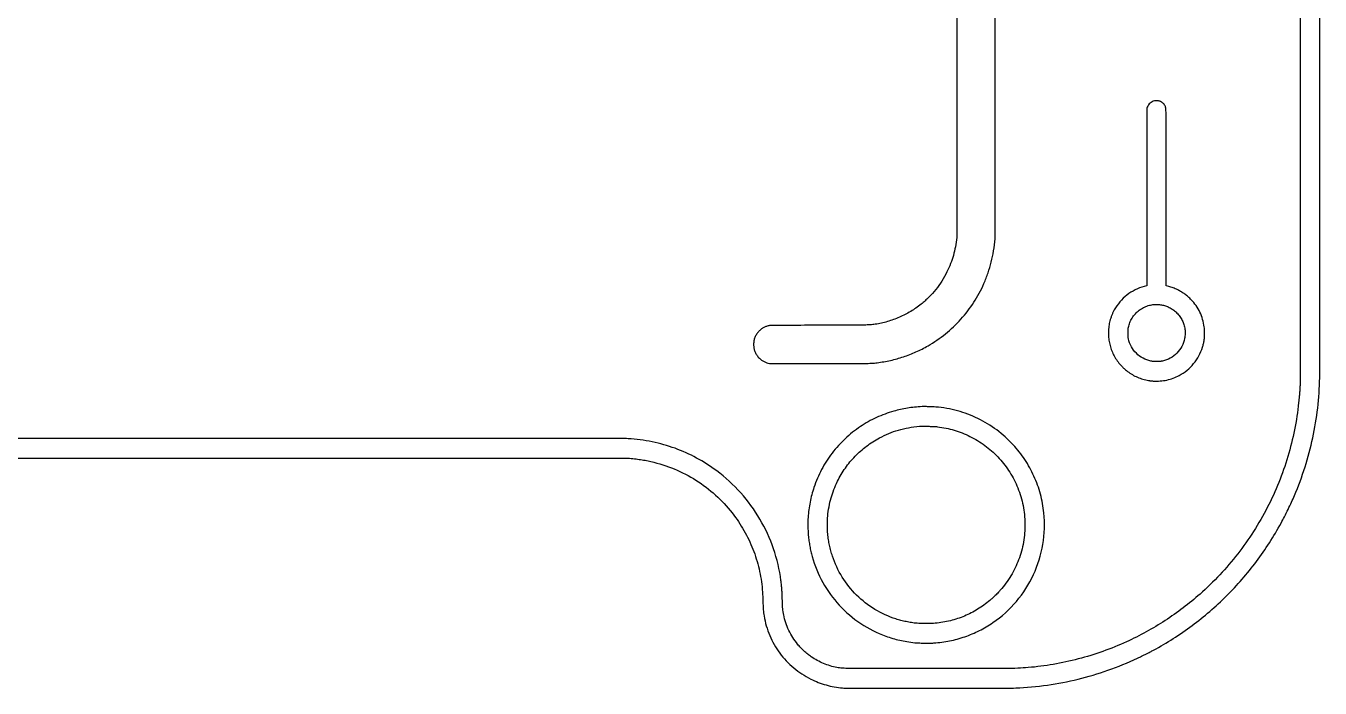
# Model space of a CAD drawing. Extents: x 980 to 25457, y 984 to 49020.
# Drawn here: x 18610 to 25457, y 984 to 4489 of the extents above; entities that cross this region are included whole.
import ezdxf

# ---------------------------------------------------------------- set-up
doc = ezdxf.new("R2010")
doc.units = 0

msp = doc.modelspace()

# ---------------------------------------------------------------- linework, layer by layer
for points in [[(25353.176636, 36563.461695, -0.000001), (25352.040197, 20064.737908), (25350.791615, 2595.149668, -0.017503), (25350.084615, 2575, -0.001167), (25348.268002, 2549.955457, -0.002137), (25346.652191, 2529.548882, -0.002525), (25345.080133, 2511.799585, -0.002968), (25343.40599, 2495, -0.046269), (25286.223015, 2209.586629, -0.046404), (25177.56426, 1939.850067, -0.046373), (25020.940692, 1694.614619, -0.046076), (24821.5, 1481.869473, -0.018871), (24732.13512, 1408.437285, -0.018472), (24636.863549, 1341.400697, -0.018409), (24536.570127, 1281.362486, -0.018429), (24432.166932, 1228.887477, -0.021868), (24307.59669, 1178.386066, -0.021163), (24177.734167, 1138.341894, -0.021217), (24045.291746, 1109.508663, -0.022269), (23913, 1092.56269, -0.010788), (23857.48132, 1089.155312, -0.007471), (23794.590643, 1087.596569, -0.002502), (23686.883644, 1087.075939, -0.000159), (23371, 1087.23024, -0.000083), (23045.799934, 1087.546365, -0.002801), (22968.353961, 1088.068418, -0.012113), (22928.760449, 1089.516901, -0.031596), (22900.5, 1093.038205, -0.026763), (22864.986747, 1101.753276, -0.025591), (22830.059706, 1114.318164, -0.025504), (22796.481324, 1130.434902, -0.026133), (22765, 1149.768725, -0.020055), (22746.149253, 1163.895172, -0.014825), (22726.431715, 1180.941189, -0.014898), (22707.911464, 1198.982468, -0.021373), (22692.703751, 1216.114536, -0.02984), (22667.188257, 1251.587203, -0.030351), (22646.235461, 1289.64955, -0.030488), (22630.126145, 1329.798363, -0.030738), (22619.07003, 1371.5, -0.010682), (22615.993279, 1388.766329, -0.015437), (22614.074272, 1404.149228, -0.012412), (22612.857616, 1421.905188, -0.004334), (22611.963416, 1447.5, 0.003314), (22610.875841, 1480.563626, 0.007793), (22609.515938, 1505.221425, 0.008878), (22607.513268, 1527.807397, 0.00577), (22604.435324, 1553.830014, 0.050333), (22565.245584, 1721.315546, 0.049958), (22493.317124, 1878.041131, 0.049929), (22391.685731, 2017.4679, 0.050155), (22264.573715, 2133.747364, 0.035964), (22158.308222, 2201.680133, 0.037032), (22044.415823, 2252.934033, 0.036809), (21923.550651, 2287.069464, 0.034646), (21796.507426, 2303.990094, 0.015787), (21763.358327, 2305.037044), (13218.107589, 2305.039323)], [(980.440705, 32466.957132, 0.000002), (980.203828, 20941, 0.000003), (980.107189, 12237.212398, 0.000012), (980.209361, 6804.802998)], [(1083.221486, 6831.128539, -0.000012), (1083.127559, 12273.089819, -0.000003), (1083.236026, 20942, -0.000002), (1083.488164, 32350.921193, -0.000022)], [(1895.500479, 7922.608607, -0.000003), (1895.516153, 10549.853821, -0.000001), (1895.574114, 14934.526042, -0.000001), (1895.654924, 19974.475505, -0.000001), (1895.750479, 25038.650259)], [(13217.044601, 2201.640543), (21769.80842, 2201.630073, -0.02071), (21804, 2200.213175, -0.009115), (21837.829154, 2196.782691, -0.010354), (21870.09788, 2192.235424, -0.010601), (21901.443358, 2186.469775, -0.010618), (21932.5, 2179.383164, -0.042447), (22055.042823, 2137.351522, -0.042629), (22168.542179, 2075.276963, -0.042654), (22269.811837, 1994.89151, -0.0426), (22356.01925, 1898.456322, -0.03603), (22415.378354, 1806.311027, -0.036072), (22460.868175, 1706.633569, -0.036034), (22491.598372, 1601.349415, -0.035786), (22506.983353, 1492.5, -0.005942), (22507.444175, 1484.422257, -0.001518), (22507.995196, 1471.33125, -0.001546), (22508.532648, 1456.382812, -0.001568), (22508.974944, 1441.5, 0.00407), (22509.823529, 1417.064254, 0.009483), (22510.954833, 1398.786997, 0.011454), (22512.61583, 1382.825673, 0.009627), (22515.087405, 1366, 0.059017), (22545.086266, 1262.842291, 0.059001), (22598.3564, 1169.536676, 0.058935), (22672.008745, 1091.164474, 0.05864), (22762.030084, 1031.984929, 0.024468), (22801.875654, 1014.40642, 0.023686), (22843.678184, 1000.590895, 0.023595), (22886.763466, 990.745584, 0.023825), (22930.445848, 985.042249, 0.020502), (22955.888865, 983.993608, 0.000037), (23382.774058, 983.941777, 0.000068), (23800.3226, 983.978017, 0.010933), (23846.5, 984.998061, 0.023609), (24014.287997, 1000.336187, 0.025251), (24176.104842, 1031.265801, 0.025202), (24334.267731, 1078.419833, 0.023324), (24491.122825, 1142.306014, 0.007183), (24506.205851, 1149.550791, 0.001555), (24532.04858, 1162.524348, 0.001666), (24558.154166, 1175.841142, 0.005204), (24575.597402, 1185.043381, 0.035836), (24779.176243, 1314.812918, 0.036042), (24961.722354, 1472.09451, 0.036041), (25119.794829, 1653.966325, 0.035828), (25250.456876, 1857, 0.007242), (25268.311869, 1890.822673, 0.005019), (25287.557026, 1929.549993, 0.005029), (25305.948231, 1968.503947, 0.007477), (25321.191765, 2003, 0.023456), (25377.112223, 2154.203554, 0.024037), (25418.106676, 2308.760591, 0.024092), (25444.002919, 2466.193762, 0.023814), (25454.76418, 2626, 0.004895), (25455.067455, 2656.851326), (25455.283853, 8026.2, 0.000006), (25455.447111, 13939.785085, 0.000004), (25455.5, 20957, 0.000003), (25455.451202, 30583.274766, 0.000015)], [(1083.779877, 36579.793336, -0.000001), (1084.083373, 39239.060792, -0.032823)], [(981.025332, 39243.286233, 0.000001), (980.725995, 36638.380945, 0.000022)], [(23837.04827, 49018.908979, 0.000001), (21675.802621, 49019.17901, 0.000024)], [(18681.279442, 49019.402857, 0.000005), (13233.5, 49019.49605, 0.000002), (9165.520775, 49019.509787, 0.000004), (5739.221875, 49019.480206)], [(24540, 37344.615933), (24540.017364, 25078.057967, 0.000003), (24540.072189, 18212.977995, 0.000025), (24540.281798, 14996.564512), (24540.53635, 12813.47858, 0.052236), (24541.438354, 12804.878001, 0.074337), (24546.543768, 12791.201334, 0.068737), (24555.531869, 12779.203011, 0.069207), (24567.370173, 12770.158349, 0.07731), (24580.799221, 12765.105084, 0.090469), (24599.660012, 12764.630768, 0.093087), (24617.267741, 12770.877964, 0.091235), (24631.678767, 12783.228321, 0.082939), (24641.332811, 12800.295347, 0.087509), (24641.999516, 12804.07251), (24642.357022, 15432.357909, 0.00002), (24642.699465, 18970.575659, 0.000004), (24643, 25073.957926), (24643.5, 37344.415852)], [(1792.666637, 28542.695892, 0.000006), (1792.411049, 24569.503036, 0.000003), (1792.195825, 19883.965567, 0.000004), (1792.047621, 15244.749166, 0.000006), (1792, 11426.463451)], [(23728.367996, 45337.206403, 0.000002), (23728.354216, 42876.105371, 0.000002), (23728.361756, 40416.175094, 0.019036)], [(2708.027317, 40429.777448, 0.000002), (2708.046285, 42874.87655, 0.000002), (2708.048936, 45320.157135, 0.014115)], [(23830.974531, 40438.62303, -0.000002), (23830.960256, 42874.830485, -0.000002), (23830.963185, 45310.710508, -0.013332)], [(23535.641201, 8416.383953, -0.000002), (23535.646056, 5907.896398, -0.000002), (23535.633728, 3398.236187, -0.024994), (23534.196138, 3369.5, -0.019427), (23527.237169, 3319.69008, -0.023851), (23516.744022, 3273.917945, -0.024366), (23502.165056, 3230.183592, -0.021968), (23482.948806, 3186.5, -0.026987), (23455.759545, 3138.154658, -0.027721), (23423.743132, 3093.468803, -0.027698), (23386.953465, 3052.566232, -0.026847), (23345.5, 3015.526723, -0.033249), (23290.789514, 2977.36432, -0.032436), (23231.060206, 2946.439529, -0.032544), (23168.036776, 2923.588909, -0.034014), (23103.5, 2909.511538, -0.017958), (23076.266945, 2906.480303, -0.014124), (23046.606846, 2905.094384, -0.003864), (22994.340638, 2904.534137, -0.000159), (22806.5, 2904.032069, 0.000141), (22652.596711, 2903.626168, 0.001365), (22587.307064, 2903.257348, 0.001243), (22547.955086, 2902.829755, 0.057808), (22540, 2901.799107, 0.02985), (22524.393653, 2896.902802, 0.039164), (22510.896636, 2890.515943, 0.039999), (22498.783242, 2882.224724, 0.033318), (22487.330024, 2871.623381, 0.04484), (22475.331429, 2856.408992, 0.049867), (22466.722448, 2839.812005, 0.049832), (22461.565548, 2821.828833, 0.04467), (22459.813343, 2802.5, 0.043989), (22461.439121, 2783.816363, 0.046825), (22466.30757, 2766.108405, 0.046653), (22474.406734, 2749.558767, 0.043062), (22485.62522, 2734.314592, 0.04452), (22495.589176, 2724.819351, 0.03199), (22508.211079, 2716.028151, 0.03149), (22522.129472, 2708.756297, 0.038161), (22536, 2703.815226), (22544.5, 2701.5), (22806.5, 2701.5, 0.000194), (22990.735131, 2701.571581, 0.00353), (23049.535436, 2702.032458, 0.011262), (23083.533002, 2703.305296, 0.015467), (23114, 2706.081662, 0.024747), (23184.304108, 2718.243271, 0.025189), (23252.639692, 2737.239748, 0.025153), (23318.813056, 2763.043471, 0.02451), (23382.651554, 2795.560473, 0.040389), (23474.73378, 2858.672882, 0.039299), (23556.384712, 2936.300646, 0.039241), (23624.99182, 3025.867866, 0.040001), (23678.268408, 3124.5, 0.020861), (23700.453492, 3181.096679, 0.021904), (23717.444463, 3238.439845, 0.02154), (23729.579091, 3297.938905, 0.018823), (23737.213175, 3361, 0.020709), (23738.640448, 3395.440421, 0.000002), (23738.643605, 5908.562731, 0.000002), (23738.626961, 8421.322215, 0.020273)]]:
    msp.add_lwpolyline(points, format="xyb")
for points in [[(24580.410929, 4091.578354, 0.063792), (24568.324137, 4087.147286, 0.060984), (24557.541003, 4079.760364, 0.060581), (24548.797773, 4069.938215, 0.061378), (24542.7089, 4058.348403), (24540.5, 4052.5), (24540, 3582.602676), (24539.5, 3112.705352), (24526.62644, 3109.322753, 0.050982), (24478.500271, 3091.272504, 0.05077), (24434.949317, 3063.837408, 0.050518), (24397.63252, 3028.044548, 0.049484), (24367.957981, 2985.259839, 0.016591), (24360.947129, 2971.604998, 0.016042), (24354.77275, 2957.362967, 0.015778), (24349.430337, 2942.517595, 0.014823), (24344.912744, 2927.054629, 0.030791), (24339.427724, 2898.994231, 0.026667), (24337.085514, 2869.085556, 0.026706), (24337.941063, 2839.147522, 0.031163), (24342.030478, 2811, 0.029536), (24349.763308, 2782.57732, 0.028826), (24360.842379, 2755.025171, 0.028591), (24375.118074, 2728.714438, 0.027964), (24392.399122, 2704, 0.024141), (24401.118418, 2693.945423, 0.009751), (24413.920918, 2681.059938, 0.0098), (24427.307445, 2668.600931, 0.022298), (24438, 2659.859479, 0.029279), (24463.657781, 2642.96828, 0.028853), (24491.236103, 2629.09879, 0.029257), (24519.824746, 2618.670017, 0.032343), (24548.5, 2612.057862, 0.000013), (24551.399999, 2611.584096, 0.000013), (24554.325, 2611.106402, 0.000013), (24556.894782, 2610.686855, 0.000048), (24558.5, 2610.424984, 0.018544), (24560.408596, 2610.186065, 0.001798), (24565.054333, 2609.795586, 0.00228), (24570.59808, 2609.375134, 0.001801), (24576.599857, 2608.969192, 0.035915), (24611.136939, 2609.240921, 0.034003), (24645.930666, 2614.415767, 0.033901), (24679.806005, 2624.281697, 0.035177), (24711.605004, 2638.539655, 0.049382), (24752.711369, 2666.093185, 0.048448), (24787.907068, 2701.332503, 0.048395), (24815.697053, 2742.726145, 0.049043), (24834.866492, 2788.509446, 0.010064), (24837.491785, 2797.694982, 0.009781), (24839.772182, 2807.066384, 0.009222), (24841.798908, 2817.02908, 0.007038), (24843.661523, 2828, 0.027707), (24844.994902, 2841.465758, 0.008975), (24845.50257, 2861.487611, 0.008975), (24845.291327, 2881.514972, 0.027703), (24844.157442, 2895, 0.037275), (24835.392732, 2935.369443, 0.03947), (24820.843488, 2973.193507, 0.039869), (24800.69189, 3007.920145, 0.039665), (24775.253176, 3039.0718, 0.021759), (24759.056757, 3054.564944, 0.021964), (24741.624016, 3068.540758, 0.022049), (24723.100784, 3080.883186, 0.022338), (24703.641287, 3091.488781, 0.009431), (24690.593134, 3097.559574, 0.014829), (24679.145868, 3102.224326, 0.015778), (24667.98473, 3105.994299, 0.01292), (24655.841388, 3109.333528), (24643.041463, 3112.5), (24643.005951, 3579.5, 0.000081), (24642.921803, 3931.618969, 0.003106), (24642.398453, 4010.737372, 0.01049), (24641.075098, 4049.866668, 0.109157), (24636.774399, 4065.271892, 0.044135), (24631.505894, 4073.350206, 0.048658), (24625.053128, 4080.093893, 0.048281), (24617.371832, 4085.50506, 0.042284), (24608.453343, 4089.624539, 0.039882), (24601.863238, 4091.437554, 0.029806), (24594.389066, 4092.408283, 0.030024), (24586.934688, 4092.479331, 0.043397)], [(24617.073784, 3012.402199, -0.039058), (24638.191528, 3007.100146, -0.035572), (24658.925943, 2998.451429, -0.035453), (24678.294847, 2986.915611, -0.03813), (24695.343063, 2973.008683, -0.03761), (24711.620461, 2955.006401, -0.040706), (24724.54477, 2935.218015, -0.040353), (24734.180957, 2913.437754, -0.035767), (24740.661107, 2889.5, -0.034637), (24742.150852, 2877.5107, -0.016076), (24742.499703, 2861.819078, -0.016087), (24741.837631, 2846.099645, -0.033774), (24740.110458, 2834, -0.068955), (24724.933003, 2792.031064, -0.073249), (24699.140261, 2756.724732, -0.073489), (24664.345828, 2730.442874, -0.070098), (24622.880502, 2714.824185, -0.014911), (24616.425343, 2713.579734, -0.021678), (24610.666654, 2712.901246, -0.014945), (24603.487359, 2712.584846, -0.003539), (24591.5, 2712.5, -0.00387), (24580.567269, 2712.58462, -0.01147), (24573.07098, 2712.872766, -0.016193), (24567.268359, 2713.418322, -0.02099), (24562, 2714.312375, -0.069896), (24520.053094, 2729.607072, -0.073368), (24484.711847, 2755.683549, -0.073345), (24458.39787, 2790.862873, -0.069784), (24442.807107, 2832.733953, -0.016577), (24441.688699, 2838.745097, -0.0196), (24441.044776, 2844.490713, -0.013766), (24440.721074, 2851.698396, -0.003834), (24440.611661, 2863, -0.010717), (24440.904546, 2878.078481, -0.026898), (24441.943509, 2889.023962, -0.029108), (24444.093563, 2899.281283, -0.014616), (24447.931363, 2911.954526, -0.048542), (24458.925208, 2936.553913, -0.043914), (24474.776082, 2959.47306, -0.043575), (24494.52593, 2979.440018, -0.046038), (24517.096455, 2995.274133, -0.026777), (24527.860778, 3000.690753, -0.018291), (24540.598473, 3005.720625, -0.018195), (24553.784954, 3009.844807, -0.024963), (24565.921225, 3012.518179, -0.031483), (24576.30076, 3013.601088, -0.01082), (24591.409753, 3013.893807, -0.010858), (24606.547965, 3013.530689, -0.030563)], [(23351.5, 2473.40393, 0.011788), (23310.78073, 2470.403202, 0.015075), (23273.477799, 2465.629424, 0.015571), (23237.55359, 2458.773806, 0.014207), (23201, 2449.513266, 0.01989), (23155.035085, 2434.469024, 0.01939), (23110.01158, 2415.705561, 0.019324), (23066.425194, 2393.439981, 0.019422), (23024.763041, 2367.910299, 0.041467), (22944.335047, 2303.99599, 0.041028), (22875.243739, 2227.474194, 0.041055), (22819.613815, 2140.748669, 0.04164), (22779.204485, 2046.5, 0.015774), (22767.537842, 2007.442374, 0.016393), (22758.522663, 1968.22243, 0.016237), (22752.026252, 1928.140971, 0.014838), (22747.909696, 1886.5, 0.015665), (22747.21434, 1867.98384, 0.004344), (22747.286442, 1838.908126, 0.004186), (22747.851117, 1810.011645, 0.018415), (22748.953934, 1793, 0.008865), (22752.597506, 1762.601837, 0.01092), (22757.114903, 1734.405249, 0.011336), (22762.691672, 1707.362633, 0.011138), (22769.517773, 1680.440419, 0.059553), (22825.990648, 1542.881516, 0.059577), (22913.28772, 1422.529017, 0.059572), (23026.507881, 1326.145486, 0.059526), (23159.289113, 1259.142878, 0.015352), (23195.841165, 1247.122586, 0.015869), (23232.663514, 1237.513031, 0.01543), (23270.974065, 1230.038386, 0.012928), (23312, 1224.425246, 0.018771), (23331.218858, 1223.027846, 0.005125), (23361.629262, 1222.273718, 0.005302), (23392.410144, 1222.152466, 0.015216), (23413.768639, 1222.945109, 0.032973), (23496.914366, 1234.106868, 0.033307), (23577.583567, 1256.081981, 0.03341), (23654.385947, 1288.493913, 0.033644), (23726, 1330.781352, 0.067031), (23850.495, 1443.211944, 0.067187), (23940.697718, 1584.487373, 0.067224), (23990.179503, 1744.550102, 0.067229), (23995.425393, 1912, 0.040333), (23977.12882, 2010.553971, 0.040027), (23943.218455, 2105.153741, 0.04003), (23894.671217, 2193.134048, 0.040355), (23832.8407, 2272, 0.046246), (23746.154591, 2350.014939, 0.04675), (23646.906941, 2410.447169, 0.046781), (23538.223288, 2451.357861, 0.046431), (23423.554367, 2471.48173, 0.009724), (23407.585322, 2472.464799, 0.003841), (23385.590108, 2473.220703, 0.003542), (23364.140543, 2473.640869, 0.015623)], [(23432.5, 2367.092102, -0.019401), (23478.191601, 2359.679303, -0.022297), (23521.067446, 2348.994991, -0.022394), (23562.659467, 2334.581921, -0.019904), (23604.5, 2315.988987, -0.044032), (23683.03617, 2268.271644, -0.044344), (23751.80256, 2207.640131, -0.044262), (23808.909971, 2135.718809, -0.043533), (23852.828612, 2054.480908, -0.047164), (23882.808322, 1962.270611, -0.046513), (23895.1591, 1865.641799, -0.046468), (23889.438922, 1768.306069, -0.04688), (23865.834277, 1674, -0.022191), (23848.213383, 1630.305273, -0.022897), (23826.95334, 1588.810773, -0.022655), (23801.758507, 1549.02974, -0.020744), (23772.357913, 1510.463789, -0.01616), (23759.877075, 1496.380726, -0.006775), (23742.21991, 1478.208495, -0.006773), (23724.085013, 1460.529233, -0.016247), (23710.055484, 1448.05859, -0.035701), (23644.902105, 1401.271242, -0.038582), (23575.374155, 1365.578139, -0.038409), (23500.899557, 1340.866908, -0.034772), (23421, 1326.815665, -0.021775), (23403.76896, 1325.76287, -0.004363), (23372.991646, 1325.493416, -0.004361), (23342.215187, 1325.760929, -0.021812), (23325, 1326.812867, -0.011585), (23295.199945, 1330.642637, -0.013143), (23266.845237, 1335.722382, -0.013471), (23239.442561, 1342.152831, -0.013579), (23212.5, 1350.034391, -0.058634), (23101.300976, 1400.882318, -0.058579), (23004.903924, 1476.16743, -0.058656), (22928.70067, 1571.653973, -0.059083), (22876.974933, 1682, -0.013328), (22868.148148, 1711.188866, -0.014651), (22861.190785, 1739.904592, -0.014404), (22855.83289, 1769.415986, -0.012045), (22851.809593, 1801, -0.02113), (22850.781554, 1818.011838, -0.004522), (22850.513506, 1847.60353, -0.004495), (22850.779024, 1877.181775, -0.021584), (22851.808375, 1894, -0.0193), (22859.010618, 1944.061948, -0.02351), (22869.7356, 1990.179845, -0.023965), (22884.53647, 2034.335591, -0.021554), (22903.96572, 2078.5, -0.038244), (22945.369637, 2148.521417, -0.039281), (22996.623975, 2210.752604, -0.039245), (23057.028655, 2264.252374, -0.038024), (23125.667482, 2308.285558, -0.026329), (23174.880199, 2331.558174, -0.026923), (23225.906168, 2349.335907, -0.026308), (23279.649852, 2361.852581, -0.022852), (23337, 2369.380517, -0.0198), (23340.129408, 2369.522142, -0.000868), (23351.046875, 2369.564661, -0.001471), (23363.998215, 2369.55453, -0.001049), (23378.5, 2369.470109, -0.002146), (23398.361341, 2369.22757, -0.006877), (23411.593716, 2368.827093, -0.00967), (23422.093754, 2368.161044, -0.009838)]]:
    msp.add_lwpolyline(points, format="xyb", close=True)

doc.saveas('drawing.dxf')
